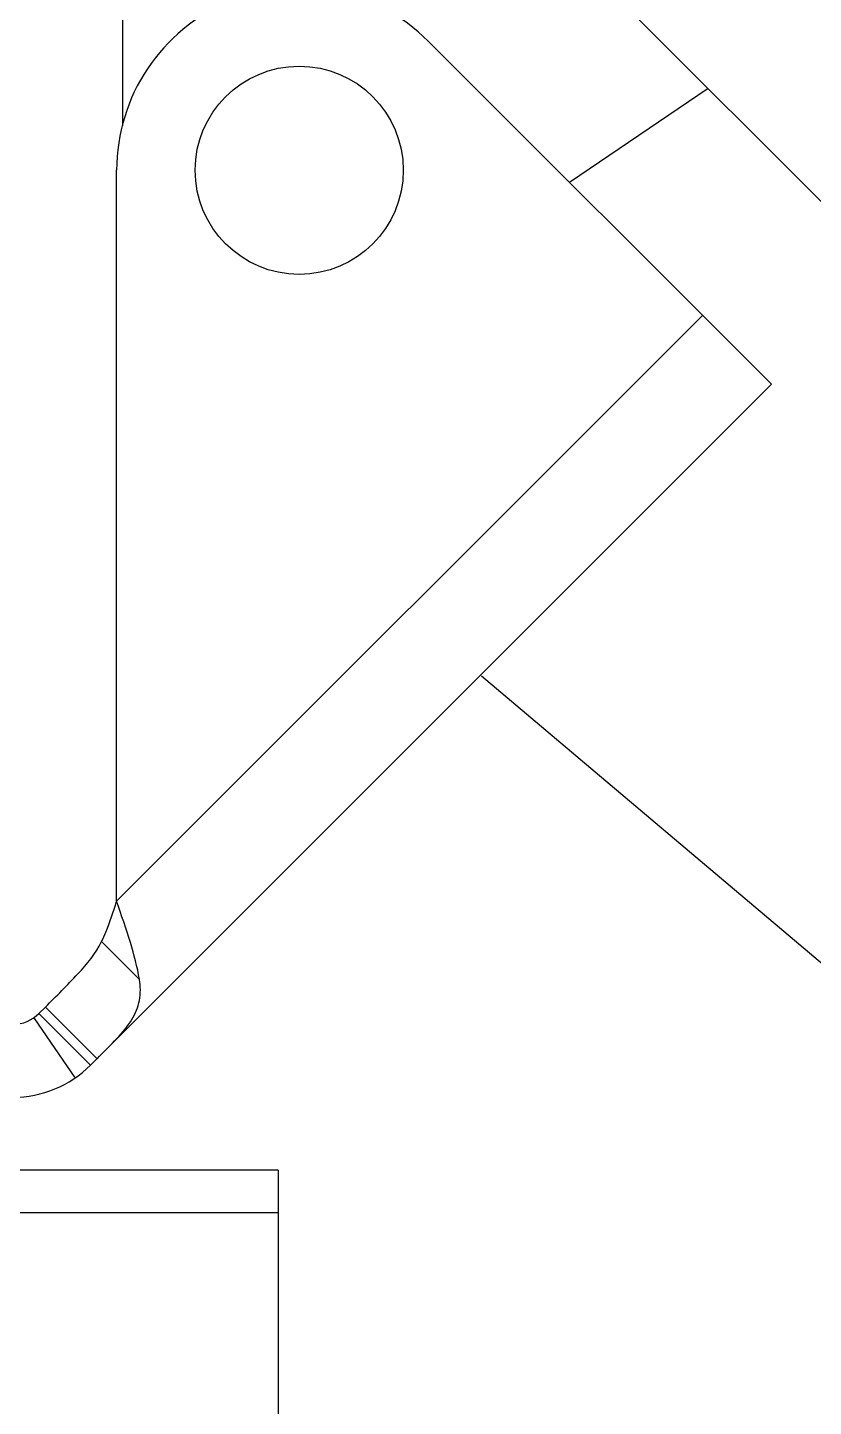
# Model space of a CAD drawing. Extents: x 27938 to 1507990, y 110129 to 923079.
# Drawn here: x 484673 to 485201, y 365487 to 366413 of the extents above; entities that cross this region are included whole.
import ezdxf

# ---------------------------------------------------------------- set-up
doc = ezdxf.new("R2010")
doc.units = 0
doc.header["$LTSCALE"] = 1000
doc.header["$MEASUREMENT"] = 0
doc.styles.get("Standard").update_dxf_attribs({"font": 'gbenor.shx', "bigfont": 'gbcbig.shx'})
doc.dimstyles.get("Standard").update_dxf_attribs({"dimtxt": 0.18, "dimasz": 0.18, "dimexe": 0.18, "dimexo": 0.0625, "dimgap": 0.09, "dimtad": 0, "dimtih": 1, "dimtoh": 1, "dimdec": 4, "dimzin": 0, "dimdsep": 46, "dimtxsty": 'Standard', "dimcen": 0.09, "dimadec": 0, "dimazin": 0, "dimtfac": 1, "dimtdec": 4, "dimtofl": 0, "dimtmove": 0, "dimatfit": 3, "dimfxl": 1, "dimtolj": 1, "dimtzin": 0, "dimarcsym": 0})

msp = doc.modelspace()

# ---------------------------------------------------------------- linework, layer by layer
for p, q in [((485237.21, 366265.36), (485000.13, 366502.44)), ((484737, 366347.35), (484737.02, 366449.99)), ((484942.31, 366404.14), (485172.79, 366173.66)), ((485130.33, 366372.24), (485037.22, 366309.23)), ((484732.91, 365826.3), (484732.91, 366317.4)), ((485126.53, 366219.92), (484732.91, 365826.3)), ((484715.34, 365716.21), (485172.79, 366173.66)), ((484722.8, 365799.26), (484748.21, 365773.85)), ((484680.64, 365750.9), (484685.01, 365755.27)), ((484719.71, 365720.58), (484685.01, 365755.27)), ((484677.19, 365748.03), (484704.99, 365707.6)), ((484715.34, 365716.21), (484680.64, 365750.9)), ((484841.45, 365645.59), (484628.54, 365645.59)), ((484841.45, 365616.97), (484628.54, 365616.97))]:
    msp.add_line(p, q)
at = {"color": 7}
msp.add_line((484841.45, 365645.59), (484841.45, 365003.65), dxfattribs=at)
msp.add_circle((484855.57, 366317.4), 69.92)
for centre, radius, start, end in [((484855.57, 366317.4), 122.66, 45, 180), ((484663.3, 365768.25), 24.53, 270, 315), ((484663.3, 365768.25), 73.6, 270, 315)]:
    msp.add_arc(centre, radius, start, end)
for points, knots in [([(484722.8, 365799.26), (484723.82, 365801.37), (484727.71, 365810.19), (484730.67, 365819.37), (484732.91, 365826.3)], [0, 0, 0, 0, 0.243558, 1, 1, 1, 1]), ([(484748.21, 365773.85), (484746.84, 365782.21), (484741.99, 365799.86), (484736.08, 365817.08), (484732.91, 365826.3)], [0, 0, 0, 0, 0.46516, 1, 1, 1, 1]), ([(484685.01, 365755.27), (484692.39, 365762.65), (484706.16, 365776.12), (484718.91, 365791.2), (484722.8, 365799.26)], [0, 0, 0, 0, 0.53832, 1, 1, 1, 1]), ([(484719.71, 365720.58), (484724.23, 365725.1), (484732.63, 365733.36), (484743.45, 365745.81), (484749.25, 365759.69), (484748.97, 365769.22), (484748.21, 365773.85)], [0, 0, 0, 0, 0.30379, 0.559468, 0.777636, 1, 1, 1, 1])]:
    msp.add_open_spline(points, degree=3, knots=knots)

# ---------------------------------------------------------------- leaders
msp.add_leader([(484978.1, 365977.69), (485545.5, 365498.44)], dimstyle='Standard', override={"dimgap": 20})

doc.saveas('drawing.dxf')
